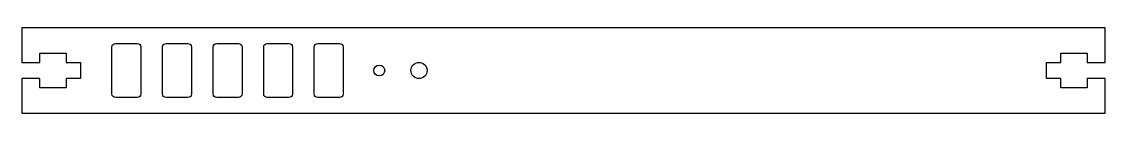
# Model space of a CAD drawing. Header units: millimetres. Extents: x 0 to 300, y 0 to 24.
import ezdxf

# ---------------------------------------------------------------- set-up
doc = ezdxf.new("R2010")
doc.units = ezdxf.units.MM

msp = doc.modelspace()

# ---------------------------------------------------------------- linework, layer by layer
msp.add_lwpolyline([(0, 14.0925), (5, 14.0925), (5, 16.5925), (12.3, 16.5925), (12.3, 14.0925), (16.3, 14.0925), (16.3, 9.5925), (12.3, 9.5925), (12.3, 7.0925), (5, 7.0925), (5, 9.5925), (0, 9.5925), (0, 0), (300, 0), (300, 9.5925), (295, 9.5925), (295, 7.0925), (287.7, 7.0925), (287.7, 9.5925), (283.7, 9.5925), (283.7, 14.0925), (287.7, 14.0925), (287.7, 16.5925), (295, 16.5925), (295, 14.0925), (300, 14.0925), (300, 23.685), (0, 23.685)], close=True)
for points in [[(26, 4.3425, -0.41421356), (25, 5.3425), (25, 18.3425, -0.41421356), (26, 19.3425), (32, 19.3425, -0.41421356), (33, 18.3425), (33, 5.3425, -0.41421356), (32, 4.3425)], [(46, 19.3425, -0.41421356), (47, 18.3425), (47, 5.3425, -0.41421356), (46, 4.3425), (40, 4.3425, -0.41421356), (39, 5.3425), (39, 18.3425, -0.41421356), (40, 19.3425)], [(60, 19.3425, -0.41421356), (61, 18.3425), (61, 5.3425, -0.41421356), (60, 4.3425), (54, 4.3425, -0.41421356), (53, 5.3425), (53, 18.3425, -0.41421356), (54, 19.3425)], [(74, 19.3425, -0.41421356), (75, 18.3425), (75, 5.3425, -0.41421356), (74, 4.3425), (68, 4.3425, -0.41421356), (67, 5.3425), (67, 18.3425, -0.41421356), (68, 19.3425)], [(88, 19.3425, -0.41421356), (89, 18.3425), (89, 5.3425, -0.41421356), (88, 4.3425), (82, 4.3425, -0.41421356), (81, 5.3425), (81, 18.3425, -0.41421356), (82, 19.3425)]]:
    msp.add_lwpolyline(points, format="xyb", close=True)
for centre, radius in [((99, 11.8425), 1.5), ((110, 11.8425), 2.25)]:
    msp.add_circle(centre, radius)

doc.saveas('drawing.dxf')
